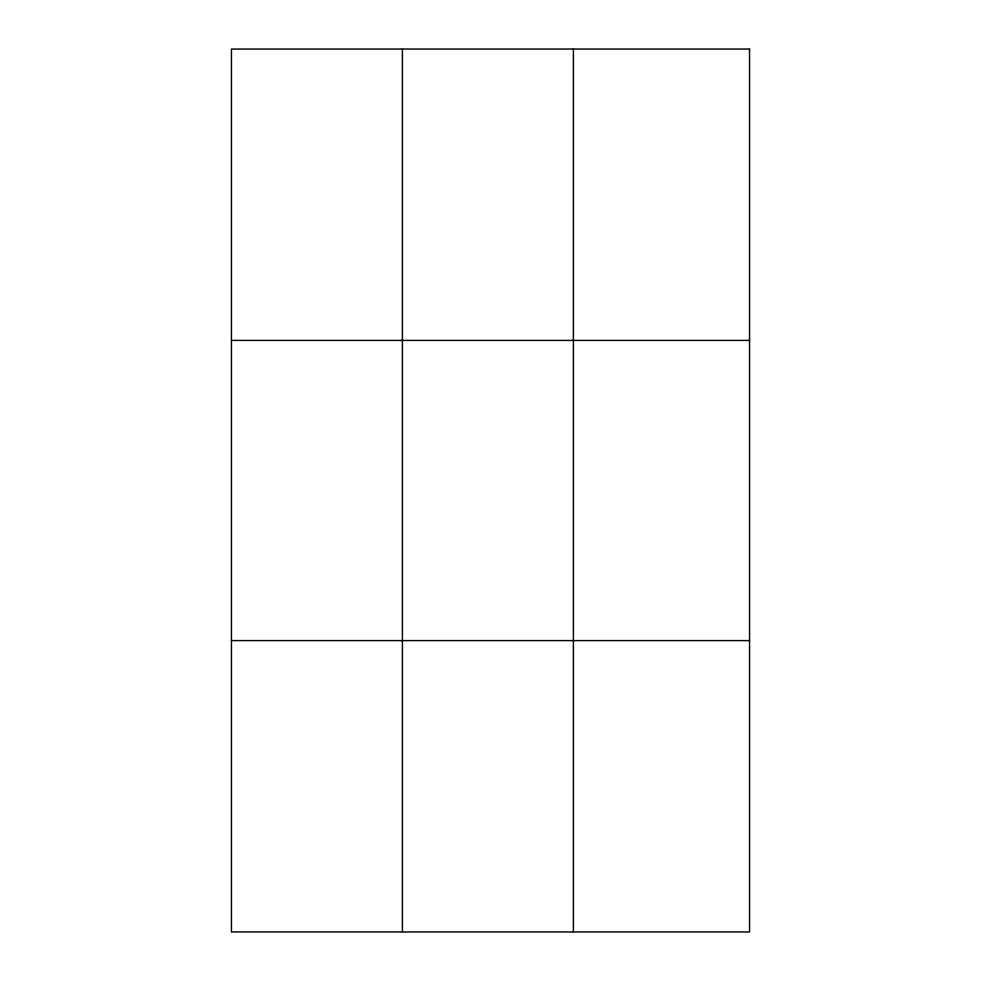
<?xml version="1.0" encoding="UTF-8"?>
<svg xmlns="http://www.w3.org/2000/svg" width="981" height="981" viewBox="0 0 981 981"><rect width="100%" height="100%" fill="white"/><g stroke="black" fill="none" stroke-linecap="round" stroke-linejoin="round"><path stroke-width="1.47" d="M402.418 49.05L402.418 931.95M573.395 49.05L573.395 931.95M231.442 340.407L749.558 340.407M231.442 640.593L749.558 640.593M749.558 49.05L749.558 931.95L231.442 931.95L231.442 49.05L749.558 49.05"/></g></svg>
